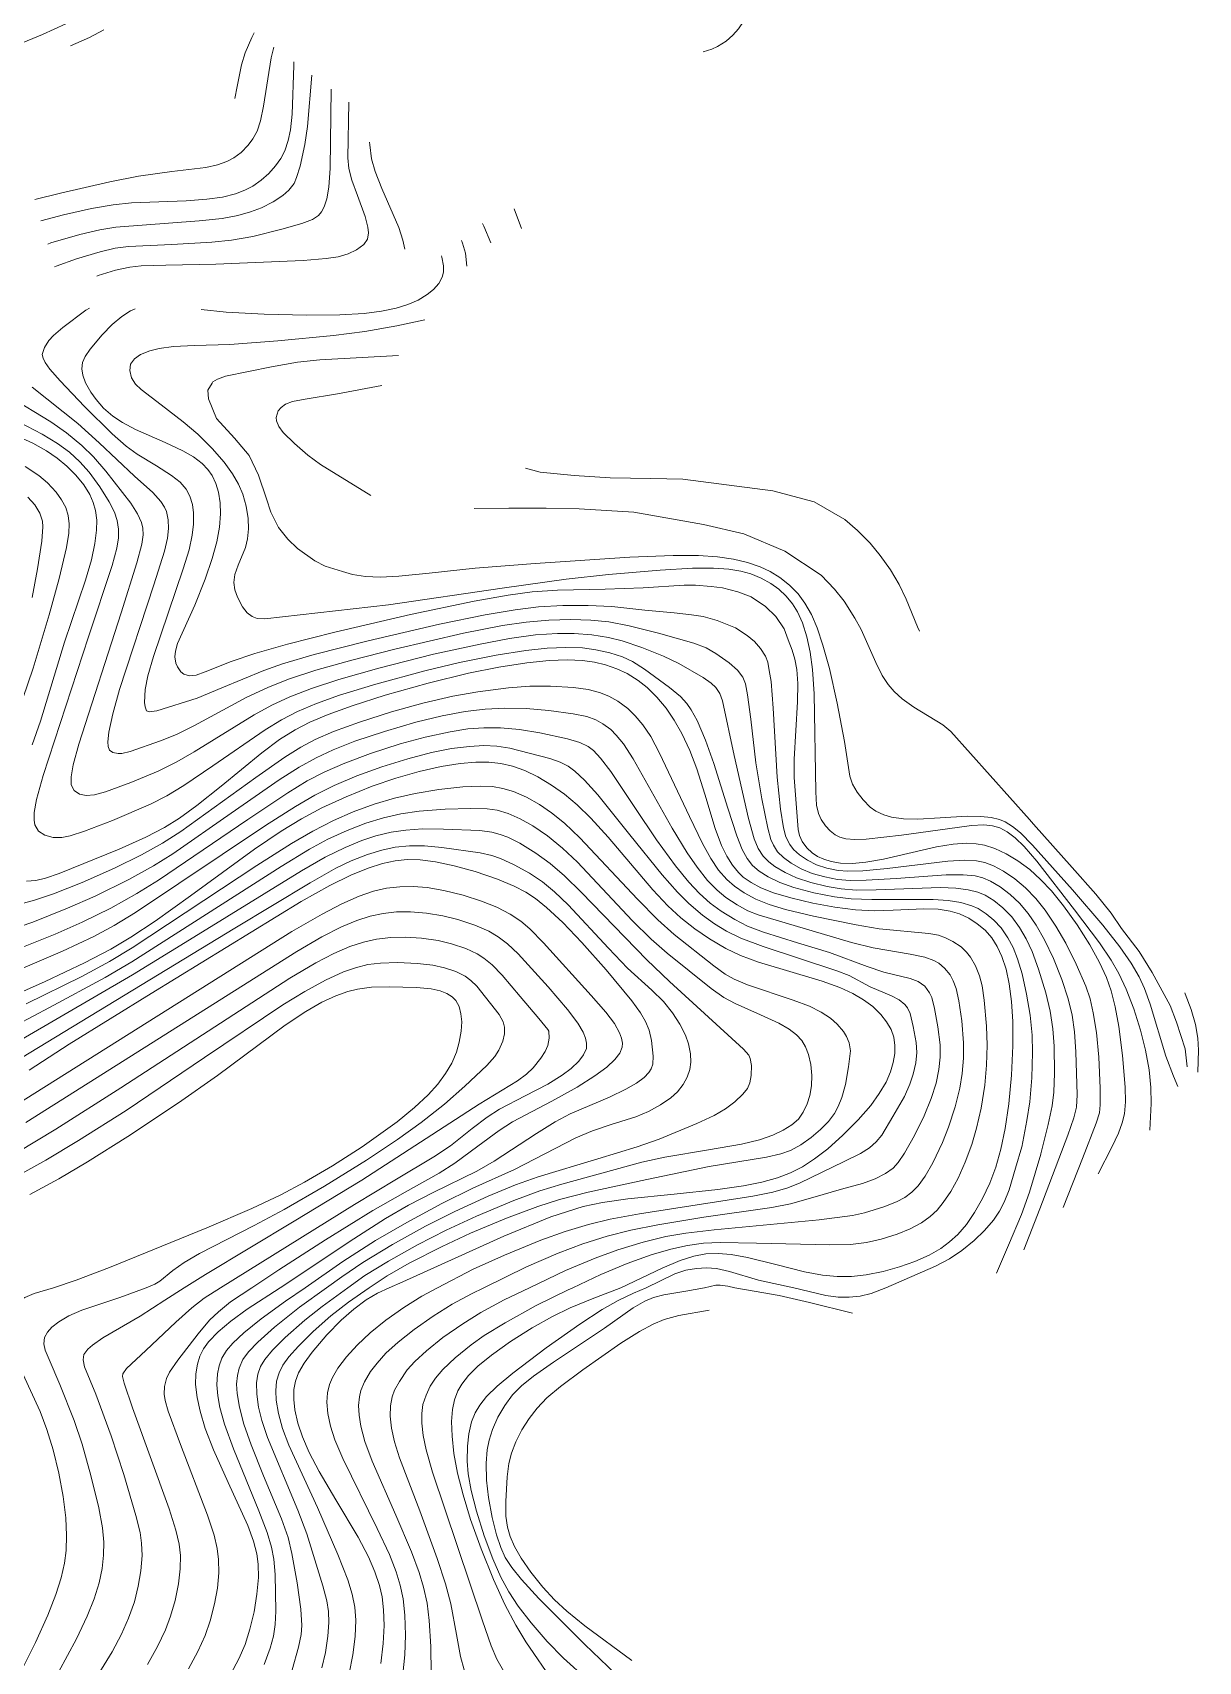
# Model space of a CAD drawing. Header units: inches. Extents: x 115425 to 116786, y 150085 to 152399.
# Drawn here: x 116166.6 to 116341.2, y 151444 to 151688 of the extents above; entities that cross this region are included whole.
import ezdxf

# ---------------------------------------------------------------- set-up
doc = ezdxf.new("R2010")
doc.units = ezdxf.units.IN
doc.header["$MEASUREMENT"] = 0
doc.layers.add('Contour', color=7, linetype='Continuous', lineweight=0, true_color=0xbed2ff)

msp = doc.modelspace()

# ---------------------------------------------------------------- linework, layer by layer
at = {"layer": 'Contour'}
for p, q in [((116239.82, 151658.67), (116238.74, 151661.62)), ((116260.93, 151502.94), (116254.7, 151500))]:
    msp.add_line(p, q, dxfattribs=at)
for points in [[(116250.58, 151758.84), (116258.77, 151744.54), (116261.36, 151739.69), (116263.12, 151736), (116265.01, 151731.54), (116266.72, 151727.02), (116268.06, 151722.9), (116269.87, 151716.52), (116272.65, 151705.86), (116273.95, 151700.4), (116274.4, 151697.74), (116274.55, 151695.75), (116274.5, 151694.1), (116274.26, 151692.68), (116273.82, 151691.24), (116273.17, 151689.87), (116272.35, 151688.61), (116271.51, 151687.66), (116270.49, 151686.78), (116269.21, 151685.98), (116268.33, 151685.57), (116267.05, 151685.17)], [(116175.07, 151690.97), (116168.1, 151687.74), (116162.93, 151685.61), (116157.94, 151683.78), (116154.05, 151682.54), (116149.97, 151681.44), (116143.62, 151680.04), (116121.78, 151675.54), (116118.35, 151674.67), (116116.55, 151674.06), (116114.95, 151673.26), (116113.67, 151672.42), (116112.24, 151671.23), (116110.4, 151669.4)], [(116172.27, 151686.04), (116175.14, 151687.31), (116177.28, 151688.44)], [(116196.9, 151678.17), (116197.27, 151679.98), (116197.91, 151683.23), (116198.46, 151685.01), (116199.45, 151687.3), (116199.81, 151688.01)], [(116166.94, 151663.02), (116170.79, 151664), (116178.19, 151665.69), (116182.5, 151666.52), (116187.45, 151667.23), (116192.57, 151667.83), (116194.31, 151668.21), (116195.71, 151668.73), (116196.75, 151669.29), (116197.84, 151670.1), (116198.9, 151671.16), (116199.62, 151672.12), (116200.25, 151673.26), (116200.76, 151674.83), (116201.22, 151677.01), (116202.36, 151684.25), (116202.75, 151685.85)], [(116205.75, 151683.65), (116205.72, 151683.13), (116205.51, 151675.81), (116205.25, 151673.47), (116204.91, 151671.86), (116204.38, 151670.33), (116203.78, 151669.17), (116203.02, 151668.07), (116202, 151666.94), (116200.85, 151665.92), (116199.59, 151665.06), (116198.39, 151664.43), (116196.99, 151663.9), (116195.05, 151663.41), (116192.72, 151663.07), (116189.61, 151662.85), (116181.45, 151662.54), (116178.66, 151662.25), (116175.42, 151661.7), (116171.24, 151660.76), (116167.86, 151659.86)], [(116208.45, 151681.66), (116207.8, 151673.96), (116207.4, 151671.26), (116206.67, 151668.04), (116206.16, 151666.32), (116205.78, 151665.45), (116205.01, 151664.44), (116204.07, 151663.63), (116202.63, 151662.7), (116200.91, 151661.81), (116199.25, 151661.17), (116197.35, 151660.65), (116195.03, 151660.21), (116191.57, 151659.83), (116179.1, 151658.87), (116176.7, 151658.51), (116173.69, 151657.8), (116169.37, 151656.54), (116168.88, 151656.37)], [(116211.31, 151679.56), (116211.17, 151667.72), (116210.97, 151664.9), (116210.67, 151663.12), (116210.27, 151661.93), (116209.87, 151661.18), (116209.42, 151660.65), (116208.53, 151660.05), (116206.96, 151659.43), (116203.92, 151658.57), (116199.59, 151657.52), (116196.41, 151656.96), (116193.46, 151656.64), (116187.47, 151656.32), (116181, 151656.01), (116178.98, 151655.74), (116176.71, 151655.21), (116173.21, 151654.17), (116170.16, 151653.07), (116169.89, 151652.95)], [(116213.96, 151677.61), (116213.96, 151677.55), (116213.85, 151669.29), (116214, 151667.7), (116214.43, 151665.93), (116215.26, 151663.64), (116216.42, 151660.51), (116216.82, 151658.89), (116216.91, 151658.04), (116216.78, 151657.09), (116216.24, 151656.31), (116215.12, 151655.48), (116213.86, 151654.9), (116212.4, 151654.47), (116210.6, 151654.18), (116207.13, 151653.9), (116194.04, 151653.37), (116186.57, 151653.18), (116182.9, 151653.09), (116181.18, 151652.9), (116179.04, 151652.43), (116176.44, 151651.63), (116176.22, 151651.54)], [(116217.1, 151671.62), (116217.11, 151671.24), (116217.39, 151669.11), (116217.93, 151667.23), (116218.94, 151664.69), (116221.45, 151658.86), (116222.07, 151656.96), (116222.35, 151655.58)], [(116233.99, 151659.46), (116234.19, 151659.05), (116235.26, 151656.56)], [(116231.66, 151653.06), (116231.43, 151655.01), (116231.02, 151656.5), (116230.87, 151656.89)], [(116227.87, 151654.62), (116227.92, 151654.4), (116228.16, 151653.1), (116228.15, 151652.17), (116227.97, 151651.38), (116227.44, 151650.45), (116226.66, 151649.58), (116225.7, 151648.81), (116224.34, 151647.98), (116222.81, 151647.3), (116221.06, 151646.74), (116218.87, 151646.29), (116216.26, 151645.97), (116212.64, 151645.76), (116207.66, 151645.71), (116201.32, 151645.87), (116195.6, 151646.18), (116191.84, 151646.56)], [(116175.12, 151646.77), (116174.61, 151646.45), (116171.14, 151643.87), (116169.75, 151642.67), (116169.07, 151641.9), (116168.42, 151640.88), (116168.07, 151639.8), (116168.2, 151639.25), (116168.52, 151638.6), (116169.18, 151637.64), (116170.72, 151635.86), (116174.38, 151632.03), (116178.52, 151627.93), (116180.64, 151626.08), (116182.3, 151624.87), (116185.16, 151623.13), (116187.42, 151621.7), (116188.7, 151620.69), (116189.62, 151619.66), (116190.17, 151618.6), (116190.54, 151617.35), (116190.73, 151616.08), (116190.73, 151614.42), (116190.53, 151612.74), (116190.05, 151610.56), (116189.17, 151607.7), (116184.7, 151594.58), (116183.88, 151591.67), (116183.49, 151589.63), (116183.39, 151587.66), (116183.45, 151587.01), (116183.67, 151586.42), (116184.08, 151586.3), (116185.2, 151586.41), (116191.24, 151588.34), (116194.94, 151589.85), (116201.24, 151592.49), (116204.06, 151593.47), (116208.81, 151594.85), (116216.86, 151596.93), (116227.58, 151599.4), (116234.38, 151600.8), (116238.87, 151601.57), (116242.4, 151602), (116246.04, 151602.21), (116249.82, 151602.23), (116253.35, 151602.06), (116258.31, 151601.53), (116262.72, 151601.09), (116265.29, 151600.8), (116267.03, 151600.54), (116269.15, 151599.96), (116271.88, 151598.87), (116273.66, 151597.73), (116274.75, 151596.84), (116275.64, 151595.75), (116276.38, 151594.61), (116276.73, 151593.72), (116276.94, 151592.45), (116277.22, 151590.8), (116277.52, 151586.85), (116278.15, 151576.51), (116278.65, 151571.71), (116279.09, 151568.91), (116279.45, 151567.54), (116280.01, 151566.42), (116280.6, 151565.66), (116281.46, 151564.85), (116282.67, 151564.04), (116284.02, 151563.36), (116285.56, 151562.83), (116287.25, 151562.5), (116288.74, 151562.39), (116290.97, 151562.44), (116294.6, 151562.8), (116303.7, 151563.91), (116306.23, 151564.05), (116307.97, 151563.97), (116309.23, 151563.69), (116310.55, 151563.2), (116312.03, 151562.41), (116313.71, 151561.25), (116315.31, 151559.9), (116316.9, 151558.29), (116318.28, 151556.56), (116319.89, 151554.16), (116321.38, 151551.61), (116322.92, 151548.49), (116324.36, 151545.18), (116325, 151543.28), (116325.49, 151541.17), (116325.95, 151538.22), (116326.31, 151534.53), (116326.53, 151529.87), (116326.53, 151527.38), (116326.39, 151526.22), (116325.92, 151524.63), (116323.89, 151519.34), (116320.98, 151511.99)], [(116181.98, 151646.68), (116181.27, 151646.34), (116179.99, 151645.52), (116178.53, 151644.29), (116177.03, 151642.76), (116175.24, 151640.62), (116174.47, 151639.5), (116174.1, 151638.61), (116174, 151637.67), (116174.13, 151636.7), (116174.54, 151635.56), (116175.32, 151634.15), (116176.12, 151633.05), (116177.25, 151631.79), (116178.63, 151630.6), (116180.07, 151629.64), (116182.02, 151628.6), (116186.49, 151626.64), (116189.13, 151625.4), (116190.7, 151624.47), (116191.99, 151623.5), (116192.87, 151622.59), (116193.51, 151621.67), (116194.06, 151620.48), (116194.45, 151619.18), (116194.7, 151617.61), (116194.75, 151615.92), (116194.59, 151613.93), (116194.2, 151611.75), (116193.52, 151609.23), (116192.47, 151606.14), (116190.91, 151602.27), (116188.34, 151596.51), (116188.02, 151595.36), (116187.94, 151594.54), (116188.06, 151593.58), (116188.3, 151593.02), (116188.82, 151592.26), (116189.26, 151591.93), (116190.13, 151591.69), (116191.09, 151591.79), (116192.48, 151592.25), (116196.35, 151593.83), (116199.92, 151595.03), (116204.79, 151596.43), (116211.9, 151598.23), (116223.23, 151600.84), (116232.74, 151602.86), (116237.84, 151603.78), (116241.44, 151604.26), (116245.21, 151604.51), (116252.35, 151604.67), (116258.04, 151604.86), (116264.23, 151605.28), (116265.89, 151605.24), (116268.26, 151605.06), (116269.94, 151604.88), (116272.23, 151604.24), (116274.24, 151603.51), (116276.37, 151602.07), (116277.96, 151600.56), (116279.2, 151598.72), (116279.8, 151597.07), (116280.37, 151595.51), (116280.8, 151594.19), (116281.08, 151592.63), (116281.22, 151590.5), (116281.18, 151587.77), (116280.66, 151579.2), (116280.69, 151576.42), (116281.27, 151568.64), (116281.48, 151567.76), (116281.89, 151566.85), (116282.6, 151565.89), (116283.4, 151565.13), (116284.19, 151564.6), (116285.11, 151564.18), (116286.23, 151563.83), (116287.64, 151563.59), (116289.44, 151563.55), (116291.42, 151563.73), (116294.06, 151564.22), (116302.01, 151566.06), (116304.5, 151566.45), (116306.47, 151566.58), (116307.93, 151566.51), (116309.21, 151566.3), (116310.76, 151565.8), (116312.42, 151565.02), (116314.17, 151563.96), (116315.96, 151562.63), (116317.59, 151561.16), (116319.2, 151559.47), (116321.01, 151557.23), (116323.07, 151554.37), (116324.96, 151551.38), (116326.42, 151548.74), (116327.46, 151546.48), (116328.17, 151544.48), (116328.78, 151542.08), (116329.31, 151539.13), (116329.85, 151534.8), (116330.28, 151530.03), (116330.31, 151527.86), (116330.14, 151526.06), (116329.82, 151524.7), (116329.26, 151523.16), (116328.26, 151521.04), (116326.21, 151517.04)], [(116333.95, 151523.62), (116334.17, 151527.59), (116334.11, 151530), (116333.83, 151532.65), (116333.29, 151535.61), (116332.55, 151538.59), (116331.54, 151541.78), (116330.41, 151544.74), (116329.31, 151547.08), (116328.17, 151549.05), (116326.39, 151551.66), (116322.65, 151556.6), (116317.04, 151563.91), (116315.15, 151566.08), (116313.79, 151567.41), (116312.6, 151568.31), (116311.47, 151568.92), (116310.4, 151569.22), (116309.1, 151569.35), (116307.25, 151569.27), (116303.67, 151568.75), (116296.78, 151567.78), (116291.49, 151567.2), (116289.77, 151567.13), (116288.44, 151567.25), (116287.54, 151567.5), (116286.84, 151567.85), (116286.05, 151568.46), (116285.37, 151569.19), (116284.73, 151570.15), (116284.32, 151571.06), (116284.05, 151572.31), (116283.95, 151574.29), (116283.69, 151588.95), (116283.45, 151592.62), (116283.1, 151595.22), (116282.59, 151597.53), (116281.92, 151599.61), (116281.17, 151601.27), (116280.44, 151602.44), (116279.49, 151603.61), (116278.39, 151604.64), (116277.21, 151605.51), (116275.74, 151606.32), (116274.19, 151606.94), (116272.69, 151607.34), (116270.9, 151607.63), (116268.6, 151607.78), (116265.44, 151607.78), (116260.59, 151607.52), (116252.87, 151606.87), (116246.55, 151606.17), (116236.95, 151604.81), (116219.91, 151602.33), (116201.41, 151600.19), (116200.26, 151600.28), (116199.51, 151600.54), (116198.77, 151601.11), (116198.05, 151602.03), (116197.31, 151603.45), (116196.91, 151604.57), (116196.75, 151605.67), (116196.92, 151606.83), (116197.41, 151608.24), (116198.52, 151610.92), (116198.81, 151612.18), (116198.94, 151613.69), (116198.88, 151615.22), (116198.59, 151617.08), (116198.08, 151618.88), (116197.47, 151620.38), (116196.57, 151621.95), (116195.29, 151623.7), (116193.52, 151625.72), (116191.36, 151627.86), (116189.19, 151629.74), (116185.88, 151632.25), (116182.87, 151634.55), (116182.04, 151635.38), (116181.42, 151636.34), (116181.16, 151637.42), (116181.26, 151638.36), (116181.89, 151639.19), (116182.8, 151639.83), (116184.15, 151640.38), (116185.56, 151640.74), (116187.7, 151641.02), (116190.88, 151641.15), (116196.18, 151641.33), (116203.37, 151641.86), (116211.66, 151642.65), (116216.36, 151643.26), (116221.15, 151644.13), (116225.38, 151645.02)], [(116221.44, 151639.65), (116209.65, 151639.03), (116206.28, 151638.66), (116202.38, 151637.98), (116195.51, 151636.55), (116194.29, 151636.13), (116193.61, 151635.71), (116193.49, 151635.54), (116192.86, 151634.45), (116192.97, 151633.15), (116194.16, 151630.22), (116196.87, 151627.29), (116199.04, 151624.69), (116200.45, 151621.76), (116201.65, 151618.19), (116202.32, 151616.18), (116203.46, 151613.9), (116204.82, 151612.16), (116206.29, 151610.75), (116208.89, 151608.9), (116210.43, 151608.1), (116213.05, 151607.28), (116214.55, 151606.85), (116216.5, 151606.55), (116218.65, 151606.47), (116221.48, 151606.59), (116226, 151607.05), (116232.91, 151607.82), (116241.91, 151608.52), (116256.06, 151609.43), (116262.55, 151609.7), (116266.37, 151609.69), (116269.18, 151609.5), (116271.57, 151609.14), (116273.7, 151608.63), (116275.6, 151607.99), (116277.11, 151607.29), (116278.53, 151606.42), (116279.97, 151605.26), (116281.26, 151603.94), (116282.3, 151602.57), (116283.26, 151600.88), (116284.12, 151598.88), (116285, 151596.28), (116285.96, 151592.75), (116287.12, 151587.56), (116288.2, 151581.82), (116289.03, 151576.64), (116289.4, 151575.45), (116290.1, 151574.22), (116291.01, 151573.07), (116292.08, 151572), (116292.92, 151571.39), (116294.12, 151570.84), (116295.28, 151570.5), (116297.07, 151570.24), (116299.22, 151570.18), (116302.54, 151570.38), (116306.58, 151570.64), (116308.66, 151570.62), (116310.18, 151570.45), (116311.46, 151570.13), (116312.28, 151569.79), (116313.4, 151569.11), (116314.56, 151568.16), (116316.38, 151566.3), (116322.39, 151559.59), (116326.91, 151554.3), (116329.45, 151551.07), (116331.18, 151548.6), (116332.35, 151546.59), (116333.15, 151544.83), (116333.99, 151542.49), (116336.34, 151534.67), (116337.5, 151531.71), (116338.15, 151530.12)], [(116166.55, 151634.9), (116173.39, 151629.46), (116176.58, 151626.56), (116181.89, 151621.61), (116184.62, 151619.14), (116185.82, 151617.78), (116186.35, 151616.96), (116186.67, 151616.27), (116186.93, 151615.04), (116186.97, 151613.76), (116186.82, 151612.29), (116186.36, 151610.35), (116184.77, 151605.32), (116179.63, 151589.64), (116178.62, 151585.96), (116178.01, 151583.21), (116177.89, 151581.78), (116177.94, 151581.1), (116178.15, 151580.54), (116178.65, 151580.17), (116179.44, 151580.03), (116179.96, 151580.05), (116181.23, 151580.35), (116185.79, 151581.91), (116188.18, 151582.88), (116190.86, 151584.23), (116198.69, 151588.48), (116201.86, 151589.94), (116204.94, 151591.16), (116209.03, 151592.52), (116214.41, 151594.04), (116220.86, 151595.69), (116231.14, 151598.05), (116236.98, 151599.19), (116240.55, 151599.72), (116243.93, 151600.03), (116247.24, 151600.11), (116250.23, 151600.01), (116252.94, 151599.74), (116255.97, 151599.18), (116260.38, 151598.08), (116265.66, 151596.58), (116267.48, 151595.88), (116268.97, 151595.02), (116270.97, 151593.6), (116272.21, 151592.51), (116272.99, 151591.48), (116273.37, 151590.47), (116273.71, 151588.8), (116274.18, 151585.16), (116274.93, 151578.65), (116275.83, 151573.22), (116276.72, 151568.83), (116277.2, 151567.13), (116277.57, 151566.29), (116278.21, 151565.32), (116279.07, 151564.45), (116280.21, 151563.62), (116281.71, 151562.77), (116283.4, 151562.08), (116285.29, 151561.54), (116287.15, 151561.18), (116289.07, 151561.03), (116291.47, 151561.04), (116295.96, 151561.32), (116303.45, 151561.85), (116305.98, 151561.88), (116307.78, 151561.71), (116308.93, 151561.41), (116310.11, 151560.93), (116311.53, 151560.07), (116313.02, 151558.92), (116314.43, 151557.61), (116315.75, 151556.07), (116316.95, 151554.31), (116318.2, 151552.12), (116319.53, 151549.32), (116320.77, 151546.18), (116321.72, 151543.28), (116322.32, 151540.85), (116322.68, 151538.32), (116322.89, 151535.34), (116323.05, 151528.89), (116322.95, 151527.04), (116322.57, 151525.43), (116321.69, 151522.86), (116317.46, 151511.81), (116315.09, 151505.66)], [(116217.28, 151618.69), (116209.75, 151623.33), (116207.84, 151624.72), (116205.82, 151626.47), (116204.16, 151628.13), (116203.52, 151629.04), (116203.16, 151629.86), (116203.12, 151630.36), (116203.41, 151631.36), (116203.83, 151631.87), (116204.47, 151632.36), (116205.55, 151632.78), (116207.44, 151633.13), (116212.27, 151633.92), (116218.93, 151635.18)], [(116163.12, 151633.54), (116169.37, 151629.74), (116171.68, 151628.07), (116174, 151626.16), (116175.75, 151624.47), (116177.56, 151622.32), (116181.33, 151617.52), (116182.34, 151615.96), (116182.93, 151614.67), (116183.12, 151613.82), (116183.19, 151612.78), (116183, 151611.39), (116182.25, 151608.6), (116179.88, 151601.13), (116173.55, 151581.42), (116172.71, 151578.32), (116172.38, 151576.52), (116172.37, 151575.4), (116172.62, 151574.82), (116172.85, 151574.47), (116173.65, 151573.94), (116174.62, 151573.73), (116175.88, 151573.82), (116177.52, 151574.27), (116181.34, 151575.71), (116185.4, 151577.4), (116188.24, 151578.78), (116190.83, 151580.27), (116199.78, 151585.85), (116202.44, 151587.3), (116205.12, 151588.53), (116208.38, 151589.79), (116212.48, 151591.12), (116218.48, 151592.83), (116226.67, 151594.91), (116233.64, 151596.44), (116238.02, 151597.24), (116241.95, 151597.79), (116245.21, 151598.02), (116247.71, 151598.03), (116250.38, 151597.82), (116252.85, 151597.43), (116254.91, 151596.91), (116257.88, 151595.91), (116261.13, 151594.6), (116263.39, 151593.51), (116267.04, 151591.41), (116268.27, 151590.55), (116268.95, 151589.91), (116269.54, 151589.02), (116269.95, 151587.94), (116271.68, 151579.71), (116273.85, 151570.3), (116274.7, 151567.27), (116275.29, 151565.78), (116276.06, 151564.66), (116276.89, 151563.8), (116277.78, 151563.1), (116279.32, 151562.18), (116281.03, 151561.42), (116283.19, 151560.69), (116285.62, 151560.09), (116287.73, 151559.75), (116289.95, 151559.58), (116292.95, 151559.59), (116302.61, 151559.97), (116304.88, 151559.88), (116306.75, 151559.62), (116308.21, 151559.24), (116309.3, 151558.79), (116310.57, 151558), (116311.92, 151556.9), (116313.26, 151555.55), (116314.43, 151553.98), (116315.44, 151552.25), (116316.31, 151550.37), (116317.28, 151547.74), (116318.36, 151544.16), (116319, 151541.43), (116319.41, 151538.8), (116319.61, 151536.16), (116319.68, 151532.14), (116319.58, 151529.31), (116319.32, 151527.23), (116318.74, 151524.43), (116317.65, 151520.05)], [(116162.31, 151630.88), (116168.07, 151627.86), (116170.35, 151626.48), (116172.13, 151625.16), (116173.7, 151623.73), (116175.07, 151622.18), (116176.69, 151619.98), (116178.1, 151617.72), (116178.86, 151616.18), (116179.29, 151614.92), (116179.49, 151613.66), (116179.47, 151612.37), (116179.22, 151610.8), (116178.51, 151608.18), (116175.01, 151597.49), (116168.21, 151576.74), (116167.2, 151573.16), (116166.83, 151571.17), (116166.83, 151570.05), (116166.96, 151569.34), (116167.51, 151568.4), (116168.47, 151567.8), (116169.72, 151567.46), (116171, 151567.45), (116172.26, 151567.69), (116174.37, 151568.38), (116178.56, 151570.02), (116184.27, 151572.46), (116186.73, 151573.68), (116189.29, 151575.22), (116193.63, 151578.17), (116201.44, 151583.58), (116203.88, 151585.07), (116206.28, 151586.32), (116209.15, 151587.53), (116212.6, 151588.75), (116218.04, 151590.42), (116225.34, 151592.4), (116230.56, 151593.66), (116236.03, 151594.78), (116240.47, 151595.49), (116243.7, 151595.82), (116246.49, 151595.94), (116248.98, 151595.85), (116250.99, 151595.59), (116253.06, 151595.14), (116254.99, 151594.51), (116256.45, 151593.8), (116258.26, 151592.67), (116262.02, 151589.93), (116263.67, 151588.55), (116264.6, 151587.52), (116265.26, 151586.59), (116266.13, 151584.98), (116267.39, 151582.01), (116268.66, 151578.52), (116270.73, 151571.82), (116272.07, 151567.7), (116272.91, 151565.63), (116273.65, 151564.29), (116274.46, 151563.27), (116275.45, 151562.4), (116276.78, 151561.55), (116278.53, 151560.73), (116280.64, 151559.97), (116283.62, 151559.17), (116286.71, 151558.56), (116289.22, 151558.27), (116292.33, 151558.14), (116301.5, 151558.16), (116303.74, 151558), (116305.66, 151557.69), (116307.3, 151557.21), (116308.24, 151556.81), (116309.46, 151556.03), (116310.6, 151555.08), (116311.68, 151553.91), (116312.7, 151552.42), (116313.47, 151550.95), (116314.15, 151549.25), (116314.81, 151547.01), (116315.49, 151543.98), (116316.01, 151540.81), (116316.31, 151537.82), (116316.38, 151535.25), (116316.26, 151531.46), (116315.96, 151527.82), (116315.53, 151525.05), (116314.79, 151521.06)], [(116164.02, 151627.75), (116166.63, 151626.53), (116168.71, 151625.37), (116170.27, 151624.3), (116171.74, 151623.09), (116173.09, 151621.74), (116174.28, 151620.27), (116175.17, 151618.85), (116175.71, 151617.65), (116176.06, 151616.45), (116176.23, 151614.99), (116176.21, 151613.48), (116175.96, 151611.51), (116175.43, 151609.05), (116174.53, 151606.01), (116171.37, 151596.71), (116167.81, 151584.87), (116166.55, 151581.35)], [(116160.59, 151575.07), (116166.7, 151592.83), (116169.11, 151600.81), (116170.6, 151606.26), (116171.68, 151610.89), (116172.03, 151613.06), (116172.08, 151614.46), (116171.93, 151615.69), (116171.57, 151616.89), (116170.95, 151618.05), (116170.13, 151619.21), (116168.83, 151620.61), (116167.54, 151621.68), (116165.49, 151623.06)], [(116240.46, 151622.8), (116242.66, 151622.19), (116247.73, 151621.71), (116253.11, 151621.36), (116259.2, 151621.24), (116264.01, 151621.14), (116277.47, 151619.38), (116283.67, 151617.75), (116288.26, 151615.07), (116290.15, 151613.43), (116292.04, 151611.54), (116293.57, 151609.72), (116295.11, 151607.54), (116296.42, 151605.34), (116297.47, 151603.16), (116299.17, 151598.99), (116299.43, 151598.36)], [(116166.54, 151603.42), (116167.37, 151607.72), (116167.98, 151611.84), (116168.16, 151614), (116168.09, 151614.86), (116167.71, 151616.03), (116166.93, 151617.27), (116165.89, 151618.45)], [(116315.95, 151570.14), (116304.16, 151583.33), (116302.96, 151584.34), (116298.6, 151586.97), (116296.86, 151588.23), (116295.65, 151589.32), (116294.74, 151590.38), (116293.86, 151591.74), (116292.89, 151593.66), (116290.71, 151598.63), (116289.76, 151600.31), (116288.15, 151602.86), (116286.73, 151604.66), (116284.74, 151606.77), (116279.29, 151610.36), (116273.14, 151612.93), (116267.08, 151614.34), (116256.65, 151616.18), (116248.5, 151616.7), (116243.52, 151616.79), (116237.94, 151616.79), (116232.73, 151616.72)], [(116165.72, 151560.93), (116167.09, 151561.03), (116168.56, 151561.34), (116170.6, 151562.04), (116179.6, 151565.7), (116183.55, 151567.49), (116186.35, 151568.95), (116188.62, 151570.36), (116191.19, 151572.22), (116194.85, 151575.16), (116200.94, 151580.15), (116203.62, 151582.12), (116205.92, 151583.58), (116208.15, 151584.73), (116210.87, 151585.9), (116214.46, 151587.2), (116219.4, 151588.75), (116225.86, 151590.56), (116231.92, 151592.05), (116236.45, 151592.97), (116240.64, 151593.63), (116244, 151593.97), (116246.67, 151594.07), (116248.98, 151593.97), (116250.78, 151593.73), (116252.41, 151593.34), (116254.14, 151592.72), (116255.66, 151592), (116257.31, 151590.99), (116258.68, 151589.9), (116260.12, 151588.48), (116261.5, 151586.81), (116262.72, 151585.04), (116263.87, 151583.02), (116265.07, 151580.46), (116266.12, 151577.75), (116267.3, 151573.95), (116268.86, 151568.78), (116269.81, 151566.26), (116270.6, 151564.64), (116271.44, 151563.28), (116272.34, 151562.19), (116273.05, 151561.53), (116274.24, 151560.7), (116275.71, 151559.93), (116277.61, 151559.18), (116280.2, 151558.39), (116283.49, 151557.59), (116286.77, 151556.99), (116289.89, 151556.61), (116292.7, 151556.48), (116295.53, 151556.56), (116300.1, 151556.77), (116302.26, 151556.69), (116304.05, 151556.41), (116305.45, 151555.99), (116306.82, 151555.36), (116308.1, 151554.53), (116309.27, 151553.54), (116310.28, 151552.41), (116311.09, 151551.14), (116311.8, 151549.63), (116312.43, 151547.71), (116312.9, 151545.54), (116313.24, 151542.9), (116313.41, 151539.89), (116313.41, 151536.21), (116313.21, 151531.86), (116312.81, 151527.54), (116312.28, 151523.84), (116311.64, 151520.75), (116310.88, 151518.07), (116309.97, 151515.66), (116308.89, 151513.35), (116307.71, 151511.28), (116306.47, 151509.49), (116305.18, 151507.97), (116303.96, 151506.86), (116302.63, 151505.89), (116300.9, 151504.89), (116298.74, 151503.92), (116296.48, 151503.11), (116294, 151502.42), (116291.46, 151501.93), (116289.25, 151501.68), (116287.11, 151501.65), (116284.92, 151501.86), (116282.25, 151502.36), (116277.94, 151503.45), (116273.68, 151504.52), (116271.24, 151504.95), (116269.31, 151505.12), (116267.46, 151505.06), (116265.63, 151504.71), (116263.61, 151504.07), (116260.93, 151502.94)], [(116247.53, 151500), (116251.72, 151501.98), (116255.66, 151503.62), (116259.27, 151504.91), (116262.2, 151505.77), (116264.69, 151506.33), (116267.1, 151506.66), (116269.59, 151506.77), (116275.03, 151506.68), (116286.03, 151506.4), (116289.13, 151506.47), (116291.54, 151506.76), (116293.71, 151507.25), (116296.12, 151508.01), (116298.05, 151508.8), (116299.76, 151509.73), (116301.03, 151510.64), (116302.09, 151511.63), (116303.02, 151512.74), (116304.13, 151514.39), (116305.23, 151516.4), (116306.3, 151518.79), (116307.29, 151521.44), (116308.01, 151523.88), (116308.68, 151526.91), (116309.22, 151530.32), (116309.51, 151533.34), (116309.61, 151536.33), (116309.51, 151539.2), (116309.16, 151543.07), (116308.83, 151545.22), (116308.43, 151546.73), (116307.85, 151548.22), (116307.11, 151549.51), (116306.49, 151550.28), (116305.68, 151551.05), (116304.47, 151551.88), (116303.37, 151552.43), (116302.28, 151552.82), (116300.83, 151553.08), (116293.41, 151553.78), (116289.97, 151554.34), (116283.59, 151555.66), (116279.38, 151556.67), (116276.95, 151557.43), (116274.93, 151558.23), (116273.19, 151559.14), (116271.73, 151560.15), (116270.6, 151561.16), (116269.37, 151562.56), (116268.19, 151564.31), (116266.94, 151566.53), (116264.98, 151570.58), (116260.53, 151580.1), (116259.19, 151582.59), (116258.01, 151584.35), (116256.88, 151585.7), (116255.75, 151586.77), (116254.26, 151587.87), (116252.91, 151588.6), (116251.51, 151589.17), (116249.84, 151589.61), (116247.62, 151589.91), (116244.2, 151590.11), (116241.1, 151590.11), (116237.87, 151589.86), (116233.32, 151589.28), (116229.58, 151588.62), (116225.04, 151587.56), (116220.39, 151586.27), (116215.58, 151584.74), (116211.67, 151583.31), (116208.94, 151582.11), (116206.8, 151580.99), (116204.4, 151579.48), (116200.06, 151576.44), (116188.83, 151568.37), (116186.08, 151566.6), (116182.91, 151564.83), (116178.88, 151562.87), (116174.04, 151560.72), (116169.76, 151559.01), (116166.77, 151558.02), (116164.28, 151557.37)], [(116241.02, 151500), (116246.43, 151502.57), (116250.89, 151504.43), (116254.25, 151505.66), (116258.06, 151506.83), (116261.46, 151507.65), (116264.47, 151508.19), (116268.69, 151508.69), (116284.41, 151510.18), (116289.41, 151510.8), (116291.22, 151511.21), (116294.1, 151512.11), (116296.03, 151512.85), (116297.26, 151513.53), (116298.32, 151514.32), (116299.27, 151515.26), (116300.32, 151516.72), (116301.44, 151518.69), (116302.89, 151521.73), (116303.82, 151524.07), (116304.78, 151527.09), (116305.47, 151529.88), (116305.85, 151532.08), (116306.06, 151534.38), (116306.04, 151536.7), (116305.78, 151539.97), (116305.35, 151543), (116304.93, 151544.81), (116304.52, 151545.96), (116304.05, 151546.86), (116303.22, 151547.88), (116302.34, 151548.6), (116301.59, 151549.04), (116300.26, 151549.5), (116298.06, 151549.96), (116292.51, 151550.91), (116289.28, 151551.72), (116275.3, 151555.85), (116273.76, 151556.48), (116272.12, 151557.36), (116270.45, 151558.47), (116269.14, 151559.55), (116267.72, 151561.03), (116266.16, 151562.98), (116264.68, 151565.16), (116262.43, 151568.87), (116256.56, 151579.23), (116255.11, 151581.46), (116254.04, 151582.8), (116253.23, 151583.63), (116252.02, 151584.5), (116250.97, 151585.06), (116249.62, 151585.56), (116247.6, 151585.99), (116243.92, 151586.48), (116240.52, 151586.76), (116237.36, 151586.82), (116234.38, 151586.68), (116231.42, 151586.32), (116227.98, 151585.67), (116224.02, 151584.71), (116219.3, 151583.35), (116214.88, 151581.87), (116211.65, 151580.6), (116209.08, 151579.41), (116206.53, 151578), (116203.54, 151576.08), (116196.35, 151571.09), (116187.6, 151564.99), (116184.71, 151563.18), (116181.05, 151561.18), (116175.97, 151558.67), (116171.84, 151556.84), (116166.67, 151554.77), (116162.73, 151553.39)], [(116234.2, 151500), (116240.58, 151503.11), (116245.32, 151505.15), (116249.05, 151506.57), (116252.68, 151507.74), (116256.21, 151508.63), (116260.25, 151509.44), (116267.16, 151510.55), (116277.35, 151512.01), (116280.11, 151512.57), (116283.48, 151513.53), (116287.75, 151514.75), (116290.93, 151515.63), (116292.81, 151516.32), (116294.36, 151517.09), (116295.5, 151517.89), (116296.27, 151518.74), (116297.22, 151520.15), (116298.71, 151522.8), (116300.16, 151525.74), (116301.22, 151528.36), (116301.93, 151530.66), (116302.36, 151532.69), (116302.55, 151534.52), (116302.53, 151536.36), (116302.21, 151539.06), (116301.71, 151541.85), (116301.28, 151543.46), (116300.95, 151544.2), (116300.24, 151545.17), (116299.26, 151545.88), (116298.04, 151546.31), (116294.12, 151547.25), (116291.6, 151548.11), (116285.99, 151550.22), (116281.2, 151551.69), (116276.1, 151553.26), (116273.69, 151554.18), (116271.78, 151555.14), (116269.73, 151556.4), (116268.12, 151557.6), (116266.51, 151559.05), (116264.91, 151560.76), (116262.91, 151563.22), (116260.07, 151567.12), (116256.8, 151571.93), (116253.2, 151577.35), (116251.67, 151579.33), (116250.61, 151580.46), (116249.82, 151581.09), (116248.56, 151581.69), (116246.72, 151582.24), (116242.61, 151583.12), (116239.52, 151583.64), (116236.72, 151583.87), (116234.18, 151583.89), (116231.82, 151583.71), (116229.18, 151583.3), (116225.43, 151582.48), (116221.66, 151581.48), (116217.22, 151580.05), (116213.36, 151578.6), (116210.4, 151577.3), (116207.76, 151575.93), (116204.83, 151574.14), (116198.84, 151570.13), (116185.46, 151561.05), (116182.25, 151559.05), (116178.33, 151556.88), (116174.04, 151554.77), (116169.97, 151552.97), (116162.78, 151550.09)], [(116227.25, 151500), (116232.59, 151502.77), (116237.3, 151504.88), (116242.72, 151507.1), (116246.37, 151508.43), (116249.89, 151509.49), (116253.14, 151510.27), (116257.51, 151511.08), (116274.48, 151513.69), (116277.5, 151514.32), (116279.71, 151514.97), (116281.58, 151515.72), (116288.09, 151518.86), (116290.64, 151520.11), (116291.96, 151520.94), (116292.98, 151521.83), (116293.8, 151522.87), (116295.46, 151525.63), (116297.2, 151528.66), (116298.02, 151530.49), (116298.53, 151532.01), (116298.9, 151533.71), (116299.03, 151535.26), (116298.96, 151536.75), (116298.51, 151539.13), (116298.06, 151541.09), (116297.68, 151541.91), (116297.25, 151542.45), (116296.42, 151543.11), (116295.25, 151543.73), (116292.06, 151545.08), (116288.93, 151546.75), (116287.07, 151547.49), (116276.03, 151551.11), (116272.69, 151552.38), (116270.53, 151553.42), (116268.77, 151554.49), (116266.94, 151555.83), (116264.91, 151557.56), (116263.2, 151559.25), (116260.9, 151561.87), (116256.09, 151567.86), (116251.26, 151573.82), (116249.26, 151576.05), (116247.81, 151577.41), (116246.82, 151578.13), (116245.64, 151578.72), (116244.07, 151579.27), (116238.1, 151580.85), (116236.13, 151581.14), (116234.2, 151581.22), (116232.04, 151581.1), (116229.37, 151580.76), (116226.37, 151580.16), (116222.83, 151579.25), (116218.94, 151578.05), (116215.19, 151576.67), (116211.8, 151575.22), (116208.87, 151573.77), (116205.99, 151572.11), (116201.5, 151569.23), (116182.05, 151556.19), (116178.85, 151554.25), (116175.78, 151552.61), (116171.09, 151550.43), (116162.36, 151546.66)], [(116154.45, 151539.65), (116168.5, 151545.86), (116174.38, 151548.65), (116178.35, 151550.73), (116181.35, 151552.5), (116184.96, 151554.89), (116190.25, 151558.69), (116199.83, 151565.7), (116203.82, 151568.4), (116206.88, 151570.25), (116209.96, 151571.87), (116213.58, 151573.55), (116217.46, 151575.12), (116221.03, 151576.35), (116224.49, 151577.35), (116227.83, 151578.11), (116230.67, 151578.56), (116233, 151578.75), (116234.97, 151578.74), (116236.74, 151578.55), (116238.47, 151578.15), (116240.34, 151577.48), (116242.3, 151576.54), (116244.34, 151575.31), (116246.28, 151573.93), (116248.18, 151572.32), (116250.22, 151570.33), (116252.8, 151567.48), (116259.49, 151559.61), (116261.78, 151557.2), (116263.71, 151555.43), (116265.8, 151553.77), (116268.01, 151552.26), (116270.47, 151550.83), (116272.66, 151549.78), (116275.32, 151548.78), (116279.03, 151547.65), (116284.87, 151545.94), (116287.53, 151544.97), (116289.48, 151544.07), (116291.05, 151543.15), (116292.45, 151542.13), (116293.68, 151540.92), (116294.53, 151539.85), (116295.19, 151538.68), (116295.59, 151537.55), (116295.77, 151536.26), (116295.74, 151535.08), (116295.53, 151533.73), (116295.11, 151532.33), (116294.44, 151530.79), (116293.43, 151529.07), (116292.14, 151527.31), (116290.26, 151525.15), (116287.98, 151522.84), (116285.7, 151520.82), (116283.72, 151519.28), (116281.92, 151518.12), (116280.14, 151517.22), (116278.17, 151516.47), (116275.82, 151515.8), (116273.07, 151515.24), (116269.27, 151514.69), (116262.7, 151514.03), (116255.78, 151513.32), (116251.95, 151512.75), (116249.1, 151512.15), (116244.23, 151510.63), (116237.18, 151507.73)], [(116217.02, 151500), (116219.71, 151501.79), (116223.02, 151503.66), (116227.96, 151506.19), (116232.21, 151508.15), (116237.59, 151510.41), (116242.27, 151512.17), (116245.53, 151513.19), (116249.85, 151514.3), (116258.63, 151516.23), (116267.94, 151518.14), (116272.25, 151518.84), (116276.56, 151519.53), (116278.66, 151520.04), (116280.13, 151520.57), (116281.68, 151521.41), (116283.22, 151522.48), (116284.65, 151523.7), (116285.83, 151524.91), (116286.73, 151526.1), (116287.29, 151527.12), (116287.84, 151528.5), (116288.36, 151530.44), (116288.83, 151533.11), (116289.11, 151535.47), (116288.93, 151536.69), (116288.51, 151537.65), (116288.06, 151538.39), (116287.11, 151539.49), (116286.12, 151540.36), (116284.75, 151541.27), (116282.96, 151542.16), (116280.51, 151543.1), (116273.68, 151545.37), (116271.7, 151546.21), (116270.34, 151546.97), (116268.64, 151548.2), (116262.72, 151552.94), (116260.28, 151555.12), (116257.23, 151558.2), (116248.58, 151567.38), (116246.26, 151569.58), (116244.32, 151571.15), (116242.52, 151572.37), (116240.57, 151573.47), (116238.64, 151574.32), (116237.06, 151574.81), (116235.48, 151575.07), (116233.64, 151575.16), (116231.03, 151575.03), (116227.48, 151574.63), (116223.9, 151574.04), (116220.83, 151573.33), (116217.78, 151572.44), (116214.62, 151571.3), (116211.67, 151570), (116208.57, 151568.41), (116205.4, 151566.57), (116200.21, 151563.24), (116181.53, 151550.9), (116178.12, 151548.85), (116174, 151546.64), (116165.63, 151542.52)], [(116213.81, 151500), (116216.4, 151501.81), (116219.9, 151503.98), (116224.26, 151506.42), (116228.58, 151508.61), (116233.12, 151510.71), (116238.7, 151513.05), (116242.6, 151514.51), (116245.86, 151515.52), (116257.88, 151518.8), (116261.29, 151519.54), (116267.85, 151520.63), (116272.77, 151521.51), (116275.5, 151522.17), (116277.5, 151522.87), (116279.04, 151523.59), (116280.31, 151524.39), (116281.31, 151525.27), (116282.04, 151526.31), (116282.62, 151527.52), (116283.05, 151528.81), (116283.29, 151530.26), (116283.35, 151531.78), (116283.17, 151533.46), (116282.83, 151534.93), (116282.39, 151536.06), (116281.81, 151537.03), (116281.02, 151537.9), (116279.95, 151538.72), (116278.38, 151539.61), (116275.65, 151540.86), (116271.83, 151542.56), (116270.14, 151543.5), (116268.26, 151544.84), (116261.67, 151550.11), (116259.25, 151552.24), (116256.44, 151555.02), (116248.21, 151563.75), (116245.99, 151565.85), (116243.72, 151567.68), (116241.52, 151569.19), (116239.64, 151570.24), (116237.84, 151571.03), (116236.19, 151571.54), (116234.69, 151571.73), (116232.24, 151571.8), (116228.41, 151571.68), (116224.5, 151571.37), (116221.78, 151570.98), (116219.18, 151570.38), (116216.52, 151569.58), (116213.72, 151568.51), (116210.84, 151567.19), (116208.11, 151565.72), (116203.83, 151563.1), (116181.5, 151548.83), (116177.48, 151546.49), (116169.16, 151541.97), (116154.42, 151534.21)], [(116339.53, 151533.1), (116339.24, 151535.78), (116337.95, 151539.76), (116337, 151542.29), (116334.32, 151547.21), (116332.38, 151550.39), (116329.73, 151553.82), (116328.14, 151556.09), (116325.86, 151558.95), (116322.33, 151562.97), (116316.52, 151569.46), (116315.95, 151570.14)], [(116159.77, 151534.19), (116181.58, 151546.89), (116190.13, 151552.13), (116206.87, 151562.46), (116210.46, 151564.49), (116213.45, 151565.97), (116215.95, 151567.01), (116218.03, 151567.69), (116220.3, 151568.23), (116222.53, 151568.56), (116224.99, 151568.74), (116228.15, 151568.72), (116233.59, 151568.48), (116235.4, 151568.23), (116236.65, 151567.91), (116237.81, 151567.48), (116239.6, 151566.58), (116241.97, 151565.11), (116244.16, 151563.53), (116246.29, 151561.71), (116248.85, 151559.23), (116258.61, 151549.11), (116262.01, 151545.87), (116273.09, 151535.73), (116273.89, 151534.82), (116274.09, 151534.33), (116274.27, 151533.3), (116274.25, 151531.8), (116274.04, 151530.68), (116273.67, 151529.84), (116273.01, 151529), (116271.81, 151527.86), (116270.38, 151526.78), (116268.69, 151525.78), (116266.11, 151524.59), (116260.48, 151522.27), (116257.17, 151521.08), (116251.28, 151519.28), (116242.34, 151516.59), (116238.92, 151515.39), (116234.87, 151513.73), (116229.88, 151511.43), (116225.46, 151509.2), (116220.5, 151506.45), (116216.1, 151503.77), (116212.94, 151501.64), (116210.63, 151500)], [(116207.42, 151500), (116213.06, 151503.93), (116217.99, 151507.05), (116222.65, 151509.78), (116227.89, 151512.61), (116232.53, 151514.89), (116238.78, 151517.7), (116247.98, 151522.45), (116250.46, 151523.52), (116253.29, 151524.44), (116256.95, 151525.6), (116258.86, 151526.4), (116260.66, 151527.38), (116262.19, 151528.45), (116263.19, 151529.33), (116264.08, 151530.42), (116264.67, 151531.56), (116265.03, 151532.69), (116265.2, 151533.77), (116265.15, 151535.05), (116264.85, 151536.53), (116264.39, 151537.85), (116263.57, 151539.5), (116262.47, 151541.18), (116261.09, 151542.88), (116259.36, 151544.57), (116255.74, 151547.86), (116252.86, 151550.87), (116246.82, 151557.38), (116244.78, 151559.33), (116242.97, 151560.8), (116241.03, 151562.11), (116238.75, 151563.37), (116236.71, 151564.31), (116235.42, 151564.74), (116233.63, 151565.13), (116227.9, 151565.95), (116225.31, 151566.18), (116223.07, 151566.18), (116220.93, 151565.98), (116218.94, 151565.56), (116216.8, 151564.92), (116214.31, 151563.95), (116212.01, 151562.84), (116208.2, 151560.68), (116196.92, 151553.88), (116154.74, 151528.26)], [(116166.08, 151532.59), (116172.08, 151536.47), (116184.38, 151544.06), (116206.85, 151557.84), (116211.14, 151560.24), (116214.29, 151561.8), (116216.86, 151562.87), (116219.02, 151563.56), (116220.9, 151563.96), (116222.7, 151564.13), (116224.65, 151564.08), (116226.96, 151563.8), (116229.77, 151563.22), (116232.9, 151562.35), (116236.26, 151561.2), (116238.73, 151560.16), (116240.49, 151559.24), (116241.92, 151558.31), (116243.61, 151556.96), (116246.01, 151554.72), (116248.88, 151551.74), (116252.51, 151547.62), (116256.37, 151542.97), (116257.66, 151541.19), (116258.4, 151539.89), (116258.94, 151538.6), (116259.3, 151537.02), (116259.58, 151534.69), (116259.53, 151533.47), (116259.25, 151532.78), (116258.92, 151532.23), (116258.22, 151531.5), (116257.08, 151530.66), (116255.48, 151529.73), (116253.01, 151528.55), (116247.13, 151526.04), (116244.88, 151524.86), (116242.07, 151523.11), (116235.77, 151518.95), (116233.16, 151517.47), (116226.62, 151514.26)], [(116160.72, 151525.25), (116205.45, 151553.35), (116209.97, 151555.98), (116212.93, 151557.51), (116215.52, 151558.66), (116217.67, 151559.39), (116219.61, 151559.84), (116221.61, 151560.08), (116223.64, 151560.12), (116225.7, 151559.94), (116228.23, 151559.52), (116231.12, 151558.82), (116233.85, 151557.93), (116236.15, 151556.99), (116238.13, 151555.97), (116239.76, 151554.9), (116241.09, 151553.77), (116243.14, 151551.66), (116250.28, 151543.78), (116252.47, 151541.3), (116253.75, 151539.58), (116254.53, 151538.18), (116254.82, 151537.38), (116254.97, 151536.65), (116254.92, 151536.03), (116254.56, 151535.15), (116253.84, 151534.2), (116252.6, 151533.03), (116250.84, 151531.72), (116248.16, 151530.04), (116244.4, 151527.95), (116238.5, 151524.83), (116236.5, 151523.57), (116233.29, 151521.18), (116229.85, 151518.64), (116227.53, 151517.16), (116222.44, 151514.31), (116217.58, 151511.56), (116210.5, 151507.17), (116203.5, 151502.65), (116199.47, 151500)], [(116165.61, 151524.74), (116206.19, 151550.38), (116209.95, 151552.55), (116212.87, 151554.04), (116215.17, 151555.01), (116217.2, 151555.67), (116219.11, 151556.08), (116221.1, 151556.29), (116223.2, 151556.32), (116225.59, 151556.13), (116228.04, 151555.72), (116230.32, 151555.15), (116232.84, 151554.32), (116234.93, 151553.41), (116236.37, 151552.58), (116237.76, 151551.54), (116239.34, 151550.01), (116243.84, 151545.08), (116246.75, 151541.67), (116248.29, 151539.61), (116249.09, 151538.26), (116249.45, 151537.36), (116249.6, 151536.62), (116249.57, 151535.85), (116249.14, 151534.89), (116248.42, 151533.95), (116247.27, 151532.85), (116245.91, 151531.82), (116243.78, 151530.51), (116240.38, 151528.73), (116236.53, 151526.73), (116234.71, 151525.57), (116232.46, 151523.84), (116229.19, 151521.25), (116226.7, 151519.59), (116221.12, 151516.26), (116214.82, 151512.48), (116194.74, 151500)], [(116164.3, 151520.25), (116170.1, 151523.77), (116179.85, 151529.95), (116205.16, 151546.36), (116209.05, 151548.68), (116211.71, 151550.08), (116214.15, 151551.13), (116216.17, 151551.79), (116218.11, 151552.24), (116220.25, 151552.47), (116222.42, 151552.51), (116224.87, 151552.35), (116227.34, 151552), (116229.36, 151551.53), (116231.5, 151550.81), (116233.21, 151550.01), (116234.21, 151549.39), (116235.47, 151548.37), (116236.97, 151546.81), (116239.65, 151543.61), (116242.43, 151540.31), (116243.81, 151538.7), (116243.92, 151538.41), (116243.97, 151537.38), (116243.78, 151536.3), (116243.38, 151535.4), (116242.72, 151534.37), (116241.61, 151532.94), (116240.58, 151531.97), (116239.23, 151531), (116233.49, 151527.5), (116215.92, 151516.09), (116205.79, 151509.98), (116192.52, 151501.96), (116189.33, 151500)], [(116163.67, 151516.34), (116168.6, 151519.09), (116173.51, 151522.04), (116180.61, 151526.56), (116192.35, 151534.48), (116204.11, 151542.39), (116207.39, 151544.4), (116210.49, 151546.07), (116213.17, 151547.3), (116214.97, 151547.94), (116216.83, 151548.4), (116218.72, 151548.63), (116221.27, 151548.7), (116224.25, 151548.59), (116226.54, 151548.32), (116228.32, 151547.93), (116230.02, 151547.36), (116231.38, 151546.66), (116232.27, 151546.01), (116233.13, 151545.16), (116236.51, 151540.94), (116237.11, 151539.83), (116237.3, 151539.04), (116237.31, 151538.05), (116237.03, 151536.91), (116236.43, 151535.6), (116235.83, 151534.64), (116234.63, 151533.31), (116231.37, 151530.2), (116228.29, 151527.51), (116224.82, 151524.73), (116221.29, 151522.2), (116216.63, 151519.11), (116210.36, 151515.21), (116204.31, 151511.72), (116199.8, 151509.3), (116191.61, 151505.13), (116189.31, 151503.79), (116187.62, 151502.58), (116185.67, 151500.96), (116184.94, 151500.51), (116183.63, 151500)], [(116166.22, 151513.98), (116170.56, 151516.3), (116174.86, 151518.83), (116180.89, 151522.65), (116188.49, 151527.71), (116194.29, 151531.79), (116204.45, 151539.32), (116207.54, 151541.38), (116209.96, 151542.78), (116212.01, 151543.75), (116213.81, 151544.39), (116215.29, 151544.74), (116217.36, 151545), (116220.04, 151545.08), (116224.09, 151544.98), (116226.29, 151544.76), (116227.64, 151544.46), (116228.68, 151544.06), (116229.44, 151543.58), (116230.01, 151543.02), (116230.49, 151542.12), (116230.78, 151541.05), (116230.89, 151539.85), (116230.82, 151538.41), (116230.53, 151536.76), (116230.1, 151535.27), (116229.41, 151533.66), (116228.47, 151532.07), (116227.29, 151530.48), (116225.87, 151528.91), (116223.82, 151526.98), (116221.24, 151524.87), (116215.98, 151521.11)], [(116339.2, 151544.16), (116339.26, 151544.04), (116340.14, 151541.68), (116340.78, 151539.42), (116341.14, 151537.4), (116341.23, 151535.59), (116341.16, 151532.3)], [(116215.98, 151521.11), (116211.51, 151518.24), (116207.35, 151515.8), (116203.81, 151513.93), (116199.45, 151511.88), (116192.72, 151508.98), (116178.14, 151503.02), (116173.15, 151501.1), (116169.77, 151500)], [(116294.43, 151500), (116301.85, 151503.2), (116303.97, 151504.34), (116305.78, 151505.56), (116307.63, 151507.06), (116309.21, 151508.58), (116310.52, 151510.1), (116311.46, 151511.47), (116312.16, 151512.82), (116312.88, 151514.68), (116313.84, 151517.89), (116314.79, 151521.1)], [(116317.63, 151520), (116315.93, 151514.33), (116314.72, 151510.97), (116312.79, 151506.36), (116310.99, 151502.17)], [(116226.62, 151514.26), (116222.93, 151512.38), (116219.48, 151510.37), (116214.71, 151507.31), (116203.7, 151500)], [(116237.18, 151507.73), (116222.06, 151500.85), (116220.03, 151500)], [(116258.51, 151500), (116262.82, 151502.05), (116264.45, 151502.61), (116266.04, 151502.89), (116267.55, 151502.97), (116269.07, 151502.85), (116271, 151502.41), (116275.34, 151501.12), (116280.64, 151500)], [(116169.77, 151500), (116166.84, 151499.13), (116165.45, 151498.51), (116164.5, 151497.94), (116163.66, 151497.27), (116162.94, 151496.5), (116162.49, 151495.8), (116162.17, 151494.93), (116162.22, 151493.84), (116162.58, 151492.71), (116167.74, 151481.45), (116168.77, 151478.77), (116169.71, 151475.69), (116170.55, 151472.22), (116171.19, 151468.71), (116171.57, 151465.54), (116171.71, 151462.89), (116171.63, 151460.6), (116171.4, 151458.73), (116170.9, 151456.52), (116170.11, 151454.02), (116168.91, 151450.94), (116167.05, 151446.83), (116163.97, 151440.63)], [(116183.63, 151500), (116179.68, 151498.53), (116173.99, 151496.61), (116172.06, 151495.77), (116170.53, 151494.9), (116169.52, 151494.09), (116168.86, 151493.34), (116168.4, 151492.52), (116168.31, 151491.6), (116168.5, 151490.63), (116169.08, 151489.25), (116170.7, 151485.51), (116172.82, 151480.08), (116174.02, 151476.55), (116175.34, 151471.87), (116176.52, 151467.01), (116177.06, 151464.03), (116177.27, 151461.88), (116177.24, 151459.94), (116177.01, 151457.9), (116176.57, 151455.76), (116175.84, 151453.4), (116174.79, 151450.76), (116173.18, 151447.37), (116170.51, 151442.38)], [(116189.33, 151500), (116186.4, 151498.12), (116182.75, 151495.71), (116177.11, 151492.48), (116175.61, 151491.41), (116174.91, 151490.77), (116174.31, 151490.01), (116174.17, 151489.21), (116174.41, 151488.13), (116176.1, 151484.03), (116178.36, 151477.79), (116180.26, 151472.03), (116182.1, 151465.86), (116182.72, 151463.3), (116182.95, 151461.71), (116183.01, 151459.86), (116182.84, 151457.58), (116182.45, 151455.27), (116181.86, 151452.95), (116180.98, 151450.5), (116179.91, 151448.11), (116178.52, 151445.45), (116176.53, 151442.18)], [(116194.74, 151500), (116192.32, 151498.42), (116190.45, 151496.98), (116188.09, 151494.85), (116183.57, 151490.58), (116180.68, 151487.89), (116180.12, 151487.07), (116180.1, 151486.7), (116180.34, 151485.68), (116181.58, 151481.98), (116187.09, 151466.87), (116188.08, 151463.69), (116188.55, 151461.59), (116188.75, 151459.87), (116188.73, 151457.89), (116188.46, 151455.61), (116187.98, 151453.15), (116187.28, 151450.76), (116186.52, 151448.74), (116185.34, 151446.26), (116183.81, 151443.53)], [(116199.47, 151500), (116196.28, 151497.86), (116194.46, 151496.4), (116193.13, 151495.11), (116191.4, 151493.08), (116188.38, 151489.15), (116187.12, 151487.32), (116186.66, 151486.38), (116186.39, 151485.21), (116186.34, 151484.04), (116186.45, 151483.08), (116186.9, 151481.49), (116188.76, 151476.5), (116192.81, 151465.9), (116193.79, 151462.9), (116194.26, 151460.9), (116194.48, 151459.25), (116194.5, 151457.25), (116194.29, 151454.98), (116193.88, 151452.63), (116193.21, 151450.06), (116192.44, 151447.89), (116191.37, 151445.5), (116189.95, 151442.87)], [(116203.7, 151500), (116198.73, 151496.77), (116196.31, 151494.98), (116194.41, 151493.36), (116192.97, 151491.9), (116192.19, 151490.82), (116191.68, 151489.76), (116191.29, 151488.53), (116191.07, 151487.1), (116191.03, 151485.49), (116191.24, 151483.56), (116191.69, 151481.48), (116192.48, 151478.92), (116193.72, 151475.72), (116195.91, 151470.8), (116198.83, 151464.37), (116199.71, 151462.01), (116200.2, 151460.11), (116200.4, 151458.58), (116200.43, 151456.58), (116200.22, 151454.09), (116199.79, 151451.44), (116199.17, 151448.84), (116198.43, 151446.56), (116197.5, 151444.39), (116196.25, 151442.03)], [(116201.29, 151443.52), (116202.21, 151445.99), (116202.7, 151447.81), (116202.96, 151449.54), (116203.05, 151451.53), (116202.93, 151457.04), (116202.75, 151459.3), (116202.41, 151461.11), (116201.75, 151463.3), (116200.51, 151466.57), (116196.69, 151475.85), (116195.37, 151479.54), (116194.67, 151482.06), (116194.34, 151483.81), (116194.21, 151485.45), (116194.3, 151487.1), (116194.55, 151488.31), (116194.98, 151489.46), (116195.68, 151490.6), (116196.62, 151491.7), (116198.24, 151493.22), (116200.84, 151495.31), (116204.5, 151497.96), (116207.42, 151500)], [(116210.63, 151500), (116206.6, 151497.09), (116202.84, 151494.06), (116200.36, 151491.86), (116198.97, 151490.4), (116198.1, 151489.22), (116197.54, 151487.93), (116197.28, 151486.86), (116197.15, 151485.55), (116197.23, 151484.15), (116197.58, 151482.09), (116198.26, 151479.55), (116199.34, 151476.44), (116201.22, 151471.83), (116203.91, 151465.36), (116204.87, 151462.59), (116205.46, 151460.18), (116206.26, 151455.8), (116206.8, 151451.84), (116206.96, 151449.4), (116206.84, 151448.02), (116206.43, 151446.16), (116205.47, 151442.73)], [(116209.95, 151443.04), (116210.47, 151445.32), (116210.84, 151447.77), (116211, 151449.85), (116210.94, 151451.46), (116210.68, 151453.06), (116210.08, 151455.31), (116207.7, 151463.1), (116206.36, 151466.65), (116201.81, 151477.55), (116200.94, 151480.08), (116200.44, 151482.11), (116200.18, 151484.05), (116200.16, 151485.76), (116200.36, 151487.05), (116200.76, 151488.19), (116201.4, 151489.25), (116202.56, 151490.64), (116204.44, 151492.51), (116207.37, 151495.11), (116210, 151497.2), (116213.81, 151500)], [(116214.01, 151442.19), (116214.58, 151444.98), (116214.91, 151447.74), (116215.01, 151450.17), (116214.9, 151452.15), (116214.5, 151454.08), (116213.82, 151456.23), (116212.33, 151460), (116209.29, 151467.04), (116205.01, 151476.4), (116204.06, 151478.91), (116203.46, 151481.13), (116203.12, 151483.13), (116203.04, 151484.55), (116203.17, 151485.97), (116203.53, 151487.26), (116204.1, 151488.37), (116205, 151489.62), (116206.43, 151491.25), (116208.63, 151493.42), (116211.3, 151495.79), (116213.91, 151497.85), (116217.02, 151500)], [(116220.03, 151500), (116218.28, 151499.19), (116216.58, 151498.17), (116214.72, 151496.78), (116212.84, 151495.11), (116210.7, 151492.92), (116208.49, 151490.36), (116207.28, 151488.7), (116206.46, 151487.26), (116205.97, 151485.98), (116205.74, 151484.73), (116205.72, 151483.24), (116205.88, 151481.72), (116206.33, 151479.72), (116207.04, 151477.63), (116208.04, 151475.3), (116209.52, 151472.46), (116212.01, 151468.23), (116215.37, 151462.6), (116216.91, 151459.67), (116217.89, 151457.41), (116218.56, 151455.4), (116218.95, 151453.7), (116219.19, 151451.73), (116219.26, 151449.38), (116219.14, 151446.67), (116218.79, 151443.69)], [(116221.74, 151438.77), (116222.36, 151444.99), (116222.47, 151447.96), (116222.37, 151450.93), (116222.11, 151453.38), (116221.69, 151455.41), (116221.07, 151457.43), (116220.05, 151460.03), (116218.21, 151463.94), (116213.07, 151474.43), (116211.9, 151477.19), (116211.25, 151479.23), (116210.85, 151481.13), (116210.68, 151482.83), (116210.78, 151484.26), (116211.09, 151485.49), (116211.51, 151486.56), (116212.35, 151487.95), (116213.63, 151489.62), (116215.24, 151491.41), (116217.19, 151493.23), (116219.52, 151495.12), (116222.21, 151497.05), (116224.9, 151498.72), (116227.25, 151500)], [(116226.3, 151442.19), (116226.27, 151446.22), (116226.02, 151450.12), (116225.69, 151452.72), (116225.17, 151455.14), (116224.51, 151457.33), (116223.36, 151460.41), (116221, 151465.92), (116217.48, 151474.03), (116216.39, 151476.96), (116215.77, 151479.24), (116215.51, 151480.9), (116215.45, 151482.33), (116215.57, 151483.66), (116215.78, 151484.57), (116216.33, 151485.89), (116217.25, 151487.45), (116218.2, 151488.71), (116219.54, 151490.17), (116221.38, 151491.86), (116223.75, 151493.75), (116226.61, 151495.75), (116229.47, 151497.52), (116232.37, 151499.1), (116234.2, 151500)], [(116231.24, 151442.74), (116230.71, 151444.76), (116230.1, 151448.04), (116229.27, 151452.63), (116228.47, 151455.65), (116227.23, 151459.42), (116224.6, 151466.56), (116221.55, 151474.5), (116220.8, 151476.92), (116220.39, 151478.95), (116220.19, 151480.76), (116220.2, 151482.31), (116220.46, 151483.65), (116220.84, 151484.64), (116221.56, 151485.96), (116222.73, 151487.67), (116223.87, 151488.96), (116225.59, 151490.54), (116228.08, 151492.51), (116231.04, 151494.6), (116233.75, 151496.27), (116237.27, 151498.18), (116241.02, 151500)], [(116238.96, 151439.42), (116236.17, 151444.35), (116235.29, 151446.33), (116234, 151450.07), (116226.51, 151472.34), (116225.55, 151475.68), (116225.1, 151477.86), (116224.91, 151479.69), (116224.9, 151481.14), (116225.08, 151482.48), (116225.54, 151483.91), (116226.17, 151485.22), (116226.96, 151486.45), (116228.05, 151487.73), (116229.92, 151489.49), (116232.31, 151491.45), (116234.27, 151492.85), (116237.39, 151494.74), (116242.06, 151497.31), (116246.82, 151499.66), (116247.53, 151500)], [(116254.7, 151500), (116250.41, 151498.31), (116247.14, 151496.98), (116244.48, 151495.68), (116241.45, 151493.98), (116238.19, 151491.92), (116235.33, 151489.88), (116233.32, 151488.25), (116231.88, 151486.83), (116230.88, 151485.54), (116230.31, 151484.52), (116229.82, 151483.19), (116229.53, 151481.77), (116229.38, 151479.96), (116229.44, 151477.75), (116229.73, 151475.14), (116230.28, 151472.19), (116231.08, 151468.98), (116232.22, 151465.26), (116233.79, 151460.88), (116235.64, 151456.29), (116237.35, 151452.53), (116238.97, 151449.41), (116240.5, 151446.92), (116244.75, 151440.76)], [(116249.68, 151441.29), (116246.14, 151444.5), (116243.71, 151447), (116241.28, 151449.78), (116239.33, 151452.3), (116237.92, 151454.43), (116236.75, 151456.64), (116235.53, 151459.38), (116234.24, 151462.83), (116233.08, 151466.5), (116232.3, 151469.6), (116231.87, 151472.1), (116231.71, 151474.02), (116231.74, 151476.25), (116231.95, 151478.11), (116232.37, 151479.9), (116232.9, 151481.27), (116233.6, 151482.42), (116234.62, 151483.71), (116236.18, 151485.24), (116238.54, 151487.19), (116243.53, 151490.97), (116248.57, 151494.54), (116251.9, 151496.71), (116254.34, 151498.1), (116256.62, 151499.17), (116258.51, 151500)], [(116256.2, 151439.92), (116249.35, 151446.55), (116242.43, 151453.44), (116239.83, 151456.26), (116238.39, 151458.07), (116237.42, 151459.58), (116236.74, 151461.07), (116236.1, 151462.95), (116235.44, 151465.56), (116234.89, 151468.56), (116234.62, 151471.18), (116234.56, 151473.7), (116234.69, 151475.68), (116234.98, 151477.16), (116235.49, 151478.75), (116236.32, 151480.6), (116237.33, 151482.36), (116238.47, 151483.92), (116239.83, 151485.28), (116241.62, 151486.74), (116244.63, 151488.84), (116252.25, 151493.92), (116256.58, 151497), (116258.3, 151497.99), (116259.59, 151498.52), (116261.17, 151498.95), (116264.47, 151499.49), (116267.24, 151500)], [(116267.24, 151500), (116268.96, 151500.37), (116269.59, 151500.4), (116270.74, 151500.25), (116271.81, 151500)], [(116271.81, 151500), (116274.69, 151499.48), (116278.43, 151498.84), (116282.97, 151497.79), (116289.4, 151496.19)], [(116280.64, 151500), (116285.43, 151498.82), (116287.25, 151498.57), (116288.9, 151498.56), (116290.58, 151498.75), (116292.22, 151499.12), (116294.43, 151500)], [(116256.39, 151444.15), (116249.32, 151449.32), (116246.61, 151451.51), (116244.77, 151453.23), (116243.04, 151455.11), (116241.22, 151457.38), (116239.78, 151459.48), (116238.79, 151461.22), (116238.13, 151462.73), (116237.74, 151464.13), (116237.52, 151465.77), (116237.49, 151467.95), (116237.68, 151471.68), (116237.93, 151473.64), (116238.32, 151475.18), (116238.98, 151476.9), (116239.9, 151478.7), (116240.98, 151480.42), (116242.17, 151481.96), (116243.66, 151483.48), (116245.69, 151485.2), (116249.05, 151487.7), (116254.7, 151491.67), (116257.53, 151493.44), (116259.58, 151494.53), (116261.21, 151495.21), (116263.43, 151495.85), (116267.95, 151496.62)]]:
    msp.add_lwpolyline(points, dxfattribs=at)

doc.saveas('drawing.dxf')
